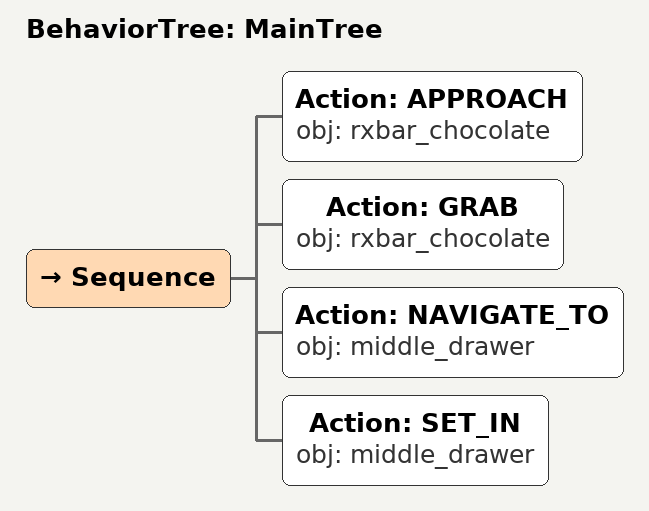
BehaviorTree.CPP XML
<root main_tree_to_execute="MainTree">
  <BehaviorTree ID="MainTree">
    <Sequence>
      <!-- Approach rxbar_chocolate -->
      <Action ID="APPROACH" obj="rxbar_chocolate" />
      <!-- Grab rxbar_chocolate -->
      <Action ID="GRAB" obj="rxbar_chocolate" />
      <!-- Navigate to middle_drawer -->
      <Action ID="NAVIGATE_TO" obj="middle_drawer" />
      <!-- Set in middle_drawer -->
      <Action ID="SET_IN" obj="middle_drawer" />
    </Sequence>
  </BehaviorTree>
</root>
